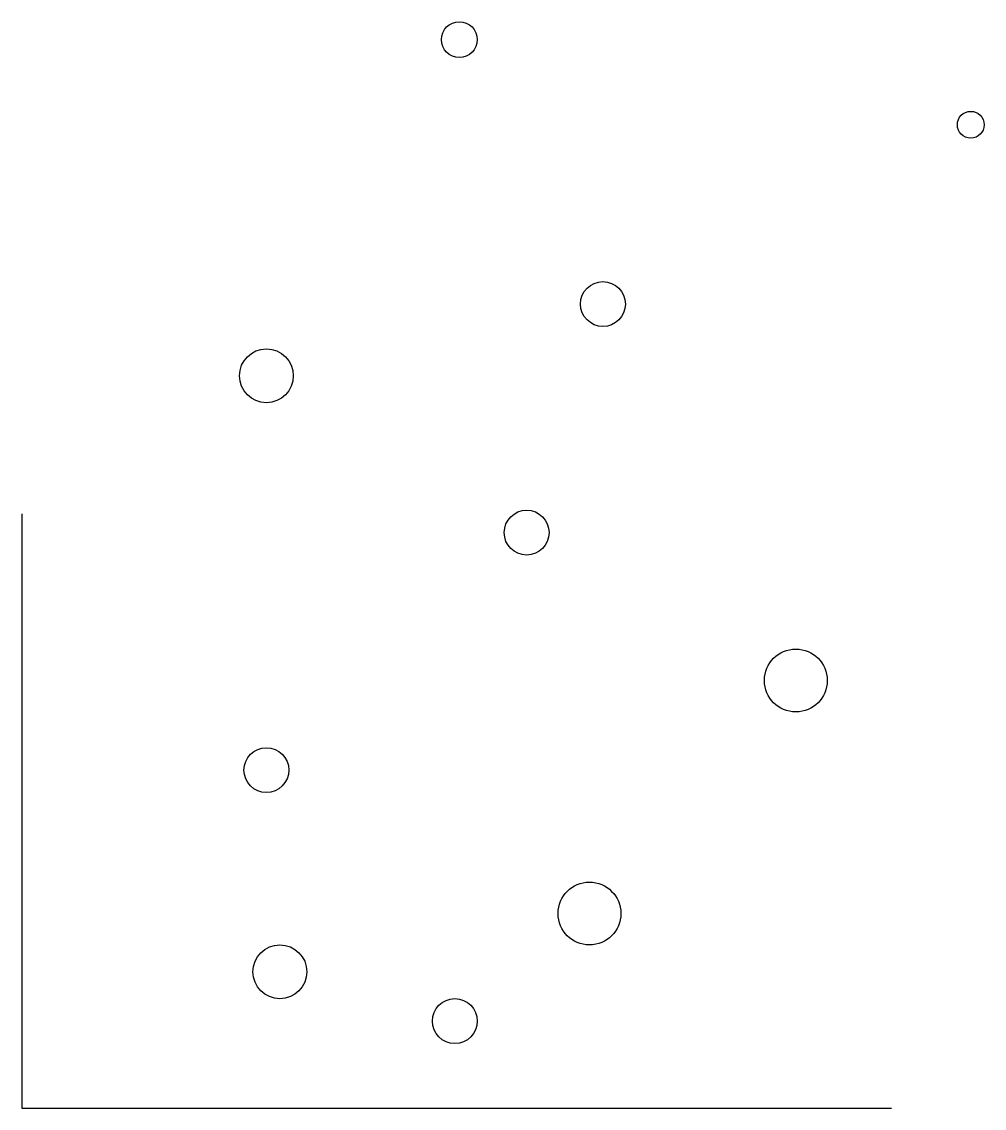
# Model space of a CAD drawing. Header units: millimetres. Extents: x 196 to 278.8, y 51.7 to 145.2.
import ezdxf

# ---------------------------------------------------------------- set-up
doc = ezdxf.new("R2010")
doc.units = ezdxf.units.MM

msp = doc.modelspace()

# ---------------------------------------------------------------- linework, layer by layer
for p, q in [((196.015, 102.891), (196.015, 51.734)), ((196.015, 51.734), (270.844, 51.734))]:
    msp.add_line(p, q)
for centre, radius in [((233.658, 143.692), 1.543), ((277.657, 136.364), 1.157), ((246.009, 120.939), 1.93), ((217.062, 114.768), 2.316), ((239.447, 101.271), 1.928), ((262.605, 88.545), 2.7), ((217.062, 80.832), 1.928), ((244.851, 68.491), 2.702), ((218.22, 63.478), 2.316), ((233.272, 59.236), 1.93)]:
    msp.add_circle(centre, radius)

doc.saveas('drawing.dxf')
